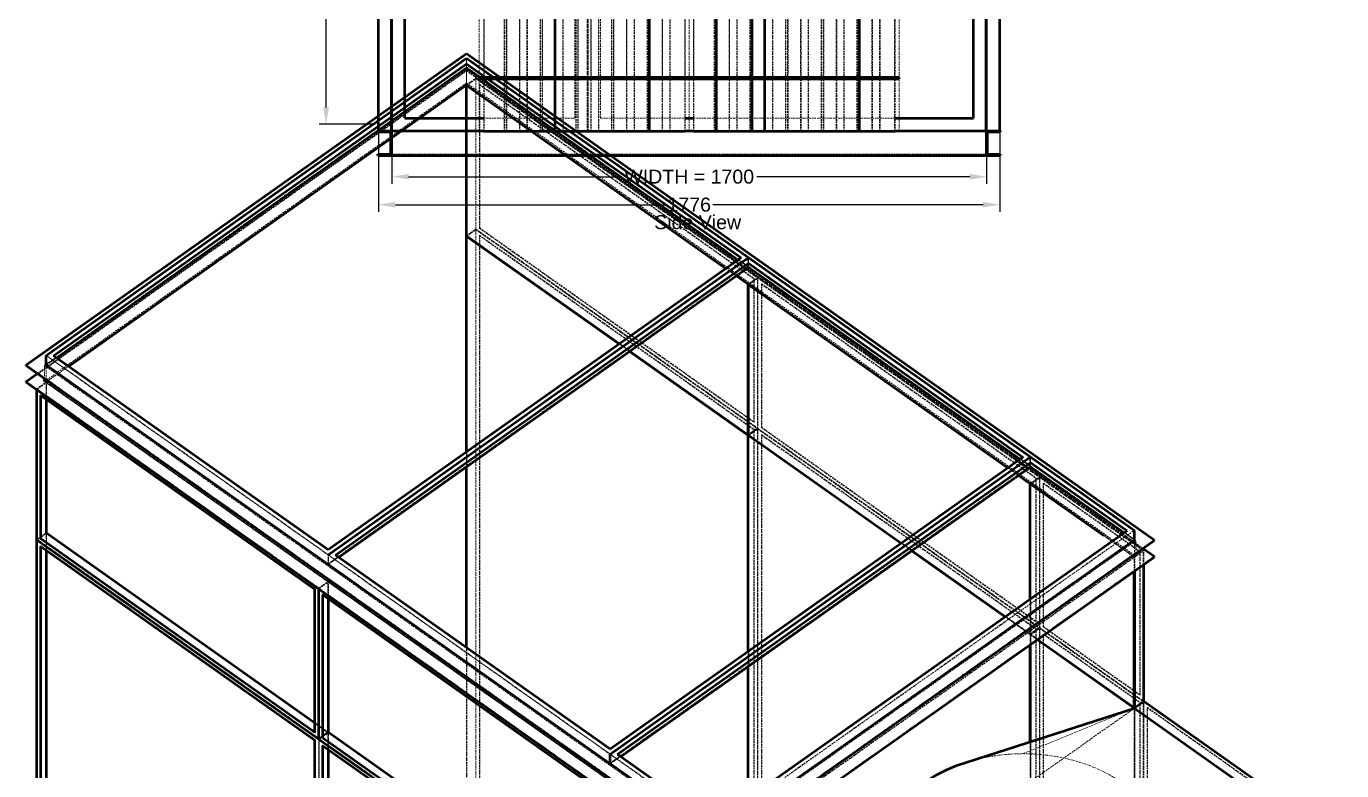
# Model space of a CAD drawing. Header units: millimetres. Extents: x -199 to 10971, y -84 to 7830.
# Drawn here: x -199 to 3561, y 2766 to 4894 of the extents above; entities that cross this region are included whole.
import ezdxf

# ---------------------------------------------------------------- set-up
doc = ezdxf.new("R2010")
doc.units = ezdxf.units.MM
doc.linetypes.add('Hidden', pattern=[15, 5, -3, 5, -2])
for name, color, linetype, lineweight in [('Default', 7, 'Continuous', 50), ('Edges', 7, 'Hidden', 15), ('HiddenEdges', 2, 'Hidden', 15), ('HiddenSilhouettes', 2, 'Hidden', 15), ('HiddenWires', 7, 'Hidden', 15), ('Silhouettes', 7, 'Continuous', 50), ('Wires', 7, 'Hidden', 15)]:
    doc.layers.add(name, color=color, linetype=linetype, lineweight=lineweight)
doc.layers.add('Dimension', color=7, linetype='Continuous', lineweight=50, true_color=0x6495ed)
doc.styles.add('Default', font='arial.ttf')
doc.dimstyles.get("Standard").update_dxf_attribs({"dimtxt": 0.18, "dimasz": 0.18, "dimexe": 0.18, "dimexo": 0.0625, "dimgap": 0.09, "dimtad": 0, "dimtih": 1, "dimtoh": 1, "dimdec": 4, "dimzin": 0, "dimdsep": 46, "dimtxsty": 'Standard', "dimcen": 0.09, "dimadec": 0, "dimazin": 0, "dimtfac": 1, "dimtdec": 4, "dimtofl": 0, "dimtmove": 0, "dimatfit": 3, "dimfxl": 1, "dimtolj": 1, "dimtzin": 0, "dimarcsym": 0})

# ---------------------------------------------------------------- blocks, each defined once
blk = doc.blocks.new('Left')
at = {"layer": 'Edges'}
for points in [[(-587.5, -1365.2, 0), (-587.5, -758.2, 0)], [(-521.5, -1365.2, 0), (-521.5, -758.2, 0)], [(-485.5, -1365.2, 0), (-485.5, -758.2, 0)], [(-419.5, -1365.2, 0), (-419.5, -758.2, 0)], [(-317.5, -1365.2, 0), (-317.5, -758.2, 0)], [(-281.5, -1365.2, 0), (-281.5, -758.2, 0)], [(-215.5, -1365.2, 0), (-215.5, -758.2, 0)], [(-179.5, -1365.2, 0), (-179.5, -758.2, 0)], [(-77.5, -1365.2, 0), (-77.5, -758.2, 0)], [(-11.5, -1365.2, 0), (-11.5, -758.2, 0)], [(12.5, -1365.2, 0), (12.5, -758.2, 0)], [(114.5, -1365.2, 0), (114.5, -758.2, 0)], [(282.5, -1365.2, 0), (282.5, -758.2, 0)], [(318.5, -1365.2, 0), (318.5, -758.2, 0)], [(384.5, -1365.2, 0), (384.5, -758.2, 0)], [(420.5, -1365.2, 0), (420.5, -758.2, 0)], [(522.5, -1365.2, 0), (522.5, -758.2, 0)], [(588.5, -1365.2, 0), (588.5, -758.2, 0)], [(-587.5, -1520.2, 0), (-587.5, -1370.2, 0)], [(-521.5, -1520.2, 0), (-521.5, -1370.2, 0)], [(-485.5, -1520.2, 0), (-485.5, -1370.2, 0)], [(-419.5, -1520.2, 0), (-419.5, -1370.2, 0)], [(-317.5, -1520.2, 0), (-317.5, -1370.2, 0)], [(-281.5, -1520.2, 0), (-281.5, -1370.2, 0)], [(-215.5, -1520.2, 0), (-215.5, -1370.2, 0)], [(-179.5, -1520.2, 0), (-179.5, -1370.2, 0)], [(-77.5, -1520.2, 0), (-77.5, -1370.2, 0)], [(-11.5, -1520.2, 0), (-11.5, -1370.2, 0)], [(12.5, -1520.2, 0), (12.5, -1370.2, 0)], [(114.5, -1520.2, 0), (114.5, -1370.2, 0)], [(282.5, -1520.2, 0), (282.5, -1370.2, 0)], [(318.5, -1520.2, 0), (318.5, -1370.2, 0)], [(384.5, -1520.2, 0), (384.5, -1370.2, 0)], [(420.5, -1520.2, 0), (420.5, -1370.2, 0)], [(522.5, -1520.2, 0), (522.5, -1370.2, 0)], [(588.5, -1520.2, 0), (588.5, -1370.2, 0)]]:
    blk.add_polyline3d(points, dxfattribs=at)
at = {"layer": 'HiddenEdges'}
for points in [[(-886.8, -1517.8, 0), (-886.8, 869.8, 0)], [(-848.8, -1517.8, 0), (-848.8, 869.8, 0)], [(-291.2, -1517.8, 0), (-291.2, 869.8, 0)], [(-288.8, -1517.8, 0), (-288.8, 869.8, 0)], [(886.8, -1517.8, 0), (886.8, 869.8, 0)], [(-586.3, -1520.2, 0), (-586.3, -380.2, 0)], [(-463.7, -1520.2, 0), (-463.7, -380.2, 0)], [(-462.5, -1520.2, 0), (-462.5, -380.2, 0)], [(-426.5, -1520.2, 0), (-426.5, -380.2, 0)], [(-425.3, -1520.2, 0), (-425.3, -380.2, 0)], [(-420.7, -1520.2, 0), (-420.7, -380.2, 0)], [(-361.7, -1520.2, 0), (-361.7, -380.2, 0)], [(-360.5, -1520.2, 0), (-360.5, -380.2, 0)], [(-324.5, -1520.2, 0), (-324.5, -380.2, 0)], [(-323.3, -1520.2, 0), (-323.3, -380.2, 0)], [(-259.7, -1520.2, 0), (-259.7, -380.2, 0)], [(-222.5, -1520.2, 0), (-222.5, -380.2, 0)], [(-157.7, -1520.2, 0), (-157.7, -380.2, 0)], [(-156.5, -1520.2, 0), (-156.5, -380.2, 0)], [(-120.5, -1520.2, 0), (-120.5, -380.2, 0)], [(-119.3, -1520.2, 0), (-119.3, -380.2, 0)], [(-76.3, -1520.2, 0), (-76.3, -380.2, 0)], [(-54.5, -1520.2, 0), (-54.5, -380.2, 0)], [(13.7, -1520.2, 0), (13.7, -380.2, 0)], [(136.3, -1520.2, 0), (136.3, -380.2, 0)], [(137.5, -1520.2, 0), (137.5, -380.2, 0)], [(174.7, -1520.2, 0), (174.7, -380.2, 0)], [(179.3, -1520.2, 0), (179.3, -380.2, 0)], [(239.5, -1520.2, 0), (239.5, -380.2, 0)], [(276.7, -1520.2, 0), (276.7, -380.2, 0)], [(340.3, -1520.2, 0), (340.3, -380.2, 0)], [(377.5, -1520.2, 0), (377.5, -380.2, 0)], [(383.3, -1520.2, 0), (383.3, -380.2, 0)], [(442.3, -1520.2, 0), (442.3, -380.2, 0)], [(443.5, -1520.2, 0), (443.5, -380.2, 0)], [(479.5, -1520.2, 0), (479.5, -380.2, 0)], [(523.7, -1520.2, 0), (523.7, -380.2, 0)], [(-587.5, -1370.2, 0), (-587.5, -1365.2, 0)], [(-521.5, -1370.2, 0), (-521.5, -1365.2, 0)], [(-485.5, -1370.2, 0), (-485.5, -1365.2, 0)], [(-419.5, -1370.2, 0), (-419.5, -1365.2, 0)], [(-317.5, -1370.2, 0), (-317.5, -1365.2, 0)], [(-281.5, -1370.2, 0), (-281.5, -1365.2, 0)], [(-215.5, -1370.2, 0), (-215.5, -1365.2, 0)], [(-179.5, -1370.2, 0), (-179.5, -1365.2, 0)], [(-77.5, -1370.2, 0), (-77.5, -1365.2, 0)], [(-11.5, -1370.2, 0), (-11.5, -1365.2, 0)], [(12.5, -1370.2, 0), (12.5, -1365.2, 0)], [(114.5, -1370.2, 0), (114.5, -1365.2, 0)], [(282.5, -1370.2, 0), (282.5, -1365.2, 0)], [(318.5, -1370.2, 0), (318.5, -1365.2, 0)], [(384.5, -1370.2, 0), (384.5, -1365.2, 0)], [(420.5, -1370.2, 0), (420.5, -1365.2, 0)], [(522.5, -1370.2, 0), (522.5, -1365.2, 0)], [(588.5, -1370.2, 0), (588.5, -1365.2, 0)], [(-886.8, -1504, 0), (-888, -1504, 0)], [(888, -1504, 0), (886.8, -1504, 0)], [(890, -1519, 0), (-890, -1519, 0)], [(890, -1522, 0), (-890, -1522, 0)], [(-850, -1517.8, 0), (-886.8, -1517.8, 0)], [(853, -1522, 0), (-853, -1522, 0)], [(-291.2, -1517.8, 0), (-848.8, -1517.8, 0)], [(848.8, -1517.8, 0), (-288.8, -1517.8, 0)], [(886.8, -1517.8, 0), (850, -1517.8, 0)], [(890, -1586, 0), (-890, -1586, 0)], [(890, -1589, 0), (-890, -1589, 0)], [(853, -1586, 0), (-853, -1586, 0)]]:
    blk.add_polyline3d(points, dxfattribs=at)
at = {"layer": 'HiddenSilhouettes'}
for points in [[(-326.8, -1482.2, 0), (-326.8, 759.8, 0)], [(-290, -1519, 0), (-290, 759.8, 0)], [(-253.2, -1482.2, 0), (-253.2, 759.8, 0)], [(-528.5, -1520.2, 0), (-528.5, -380.2, 0)], [(-527.3, -1520.2, 0), (-527.3, -380.2, 0)], [(-522.7, -1520.2, 0), (-522.7, -380.2, 0)], [(-484.3, -1520.2, 0), (-484.3, -380.2, 0)], [(-382.3, -1520.2, 0), (-382.3, -380.2, 0)], [(-318.7, -1520.2, 0), (-318.7, -380.2, 0)], [(-280.3, -1520.2, 0), (-280.3, -380.2, 0)], [(-258.5, -1520.2, 0), (-258.5, -380.2, 0)], [(-221.3, -1520.2, 0), (-221.3, -380.2, 0)], [(-216.7, -1520.2, 0), (-216.7, -380.2, 0)], [(-178.3, -1520.2, 0), (-178.3, -380.2, 0)], [(-114.7, -1520.2, 0), (-114.7, -380.2, 0)], [(-55.7, -1520.2, 0), (-55.7, -380.2, 0)], [(-12.7, -1520.2, 0), (-12.7, -380.2, 0)], [(71.5, -1520.2, 0), (71.5, -380.2, 0)], [(72.7, -1520.2, 0), (72.7, -380.2, 0)], [(77.3, -1520.2, 0), (77.3, -380.2, 0)], [(115.7, -1520.2, 0), (115.7, -380.2, 0)], [(173.5, -1520.2, 0), (173.5, -380.2, 0)], [(217.7, -1520.2, 0), (217.7, -380.2, 0)], [(238.3, -1520.2, 0), (238.3, -380.2, 0)], [(275.5, -1520.2, 0), (275.5, -380.2, 0)], [(281.3, -1520.2, 0), (281.3, -380.2, 0)], [(319.7, -1520.2, 0), (319.7, -380.2, 0)], [(341.5, -1520.2, 0), (341.5, -380.2, 0)], [(378.7, -1520.2, 0), (378.7, -380.2, 0)], [(421.7, -1520.2, 0), (421.7, -380.2, 0)], [(480.7, -1520.2, 0), (480.7, -380.2, 0)], [(485.3, -1520.2, 0), (485.3, -380.2, 0)], [(544.3, -1520.2, 0), (544.3, -380.2, 0)], [(545.5, -1520.2, 0), (545.5, -380.2, 0)], [(587.3, -1520.2, 0), (587.3, -380.2, 0)], [(-585, -1370.2, 0), (-585, -1365.2, 0)], [(-575, -1370.2, 0), (-575, -1365.2, 0)], [(-383.5, -1370.2, 0), (-383.5, -1365.2, 0)], [(-113.5, -1370.2, 0), (-113.5, -1365.2, 0)], [(-25, -1370.2, 0), (-25, -1365.2, 0)], [(-15, -1370.2, 0), (-15, -1365.2, 0)], [(15, -1370.2, 0), (15, -1365.2, 0)], [(25, -1370.2, 0), (25, -1365.2, 0)], [(78.5, -1370.2, 0), (78.5, -1365.2, 0)], [(180.5, -1370.2, 0), (180.5, -1365.2, 0)], [(216.5, -1370.2, 0), (216.5, -1365.2, 0)], [(486.5, -1370.2, 0), (486.5, -1365.2, 0)], [(575, -1370.2, 0), (575, -1365.2, 0)], [(585, -1370.2, 0), (585, -1365.2, 0)], [(-587.5, -1482.2, 0), (-326.8, -1482.2, 0)], [(-253.2, -1482.2, 0), (-11.5, -1482.2, 0)], [(12.5, -1482.2, 0), (588.5, -1482.2, 0)], [(-587.5, -1519, 0), (-11.5, -1519, 0)], [(-528.5, -1520.2, 0), (-462.5, -1520.2, 0)], [(-527.3, -1520.2, 0), (-521.5, -1520.2, 0)], [(-485.5, -1520.2, 0), (-463.7, -1520.2, 0)], [(-426.5, -1520.2, 0), (-360.5, -1520.2, 0)], [(-425.3, -1520.2, 0), (-419.5, -1520.2, 0)], [(-383.5, -1520.2, 0), (-361.7, -1520.2, 0)], [(-324.5, -1520.2, 0), (-258.5, -1520.2, 0)], [(-323.3, -1520.2, 0), (-317.5, -1520.2, 0)], [(-281.5, -1520.2, 0), (-259.7, -1520.2, 0)], [(-222.5, -1520.2, 0), (-156.5, -1520.2, 0)], [(-221.3, -1520.2, 0), (-215.5, -1520.2, 0)], [(-179.5, -1520.2, 0), (-157.7, -1520.2, 0)], [(-120.5, -1520.2, 0), (-54.5, -1520.2, 0)], [(-119.3, -1520.2, 0), (-113.5, -1520.2, 0)], [(-77.5, -1520.2, 0), (-55.7, -1520.2, 0)], [(12.5, -1519, 0), (588.5, -1519, 0)], [(71.5, -1520.2, 0), (137.5, -1520.2, 0)], [(72.7, -1520.2, 0), (78.5, -1520.2, 0)], [(114.5, -1520.2, 0), (136.3, -1520.2, 0)], [(173.5, -1520.2, 0), (222.5, -1520.2, 0)], [(174.7, -1520.2, 0), (180.5, -1520.2, 0)], [(216.5, -1520.2, 0), (222.5, -1520.2, 0)], [(275.5, -1520.2, 0), (333.7, -1520.2, 0)], [(276.7, -1520.2, 0), (282.5, -1520.2, 0)], [(318.5, -1520.2, 0), (333.7, -1520.2, 0)], [(377.5, -1520.2, 0), (443.5, -1520.2, 0)], [(378.7, -1520.2, 0), (384.5, -1520.2, 0)], [(420.5, -1520.2, 0), (442.3, -1520.2, 0)], [(479.5, -1520.2, 0), (545.5, -1520.2, 0)], [(480.7, -1520.2, 0), (486.5, -1520.2, 0)], [(522.5, -1520.2, 0), (544.3, -1520.2, 0)], [(848.8, -1519, 0), (850, -1519, 0)]]:
    blk.add_polyline3d(points, dxfattribs=at)
at = {"layer": 'HiddenWires'}
for points in [[(-600, -1370.2, 0), (-600, -1365.2, 0)], [(-587.5, -1520.2, 0), (-11.5, -1520.2, 0)], [(12.5, -1520.2, 0), (588.5, -1520.2, 0)]]:
    blk.add_polyline3d(points, dxfattribs=at)
at = {"layer": 'Silhouettes'}
for points in [[(-888, -1519, 0), (-888, 871, 0)], [(-851.2, -1520.2, 0), (-851.2, 869.8, 0)], [(848.8, -1520.2, 0), (848.8, 869.8, 0)], [(888, -1519, 0), (888, 871, 0)], [(-813.2, -1482.2, 0), (-813.2, 834.2, 0)], [(813.2, -1482.2, 0), (813.2, 834.2, 0)], [(-383.5, -1365.2, 0), (-383.5, -758.2, 0)], [(-113.5, -1365.2, 0), (-113.5, -758.2, 0)], [(78.5, -1365.2, 0), (78.5, -758.2, 0)], [(180.5, -1365.2, 0), (180.5, -758.2, 0)], [(216.5, -1365.2, 0), (216.5, -758.2, 0)], [(486.5, -1365.2, 0), (486.5, -758.2, 0)], [(-850, -1520.2, 0), (-850, -1191.8, 0)], [(850, -1520.2, 0), (850, -1191.8, 0)], [(-600, -1365.2, 0), (0, -1365.2, 0)], [(-600, -1370.2, 0), (-600, -1365.2, 0)], [(-600, -1370.2, 0), (0, -1370.2, 0)], [(-383.5, -1520.2, 0), (-383.5, -1370.2, 0)], [(-113.5, -1520.2, 0), (-113.5, -1370.2, 0)], [(0, -1365.2, 0), (600, -1365.2, 0)], [(0, -1370.2, 0), (0, -1365.2, 0)], [(0, -1370.2, 0), (600, -1370.2, 0)], [(78.5, -1520.2, 0), (78.5, -1370.2, 0)], [(180.5, -1520.2, 0), (180.5, -1370.2, 0)], [(216.5, -1520.2, 0), (216.5, -1370.2, 0)], [(486.5, -1520.2, 0), (486.5, -1370.2, 0)], [(600, -1370.2, 0), (600, -1365.2, 0)], [(-813.2, -1482.2, 0), (-587.5, -1482.2, 0)], [(-11.5, -1482.2, 0), (12.5, -1482.2, 0)], [(588.5, -1482.2, 0), (813.2, -1482.2, 0)], [(-890, -1519, 0), (-850, -1519, 0)], [(-890, -1522, 0), (-890, -1519, 0)], [(-890, -1522, 0), (-853, -1522, 0)], [(-853, -1586, 0), (-853, -1522, 0)], [(-851.2, -1520.2, 0), (-850, -1520.2, 0)], [(-850, -1589, 0), (-850, -1519, 0)], [(-850, -1519, 0), (-587.5, -1519, 0)], [(-587.5, -1520.2, 0), (-521.5, -1520.2, 0)], [(-521.5, -1520.2, 0), (-485.5, -1520.2, 0)], [(-485.5, -1520.2, 0), (-419.5, -1520.2, 0)], [(-419.5, -1520.2, 0), (-383.5, -1520.2, 0)], [(-383.5, -1520.2, 0), (-317.5, -1520.2, 0)], [(-317.5, -1520.2, 0), (-281.5, -1520.2, 0)], [(-281.5, -1520.2, 0), (-215.5, -1520.2, 0)], [(-215.5, -1520.2, 0), (-179.5, -1520.2, 0)], [(-179.5, -1520.2, 0), (-113.5, -1520.2, 0)], [(-113.5, -1520.2, 0), (-77.5, -1520.2, 0)], [(-77.5, -1520.2, 0), (-11.5, -1520.2, 0)], [(-11.5, -1519, 0), (12.5, -1519, 0)], [(12.5, -1520.2, 0), (78.5, -1520.2, 0)], [(78.5, -1520.2, 0), (114.5, -1520.2, 0)], [(114.5, -1520.2, 0), (180.5, -1520.2, 0)], [(180.5, -1520.2, 0), (216.5, -1520.2, 0)], [(216.5, -1520.2, 0), (282.5, -1520.2, 0)], [(282.5, -1520.2, 0), (318.5, -1520.2, 0)], [(318.5, -1520.2, 0), (384.5, -1520.2, 0)], [(384.5, -1520.2, 0), (420.5, -1520.2, 0)], [(420.5, -1520.2, 0), (486.5, -1520.2, 0)], [(486.5, -1520.2, 0), (522.5, -1520.2, 0)], [(522.5, -1520.2, 0), (588.5, -1520.2, 0)], [(588.5, -1519, 0), (848.8, -1519, 0)], [(848.8, -1520.2, 0), (850, -1520.2, 0)], [(850, -1519, 0), (890, -1519, 0)], [(850, -1589, 0), (850, -1519, 0)], [(853, -1586, 0), (853, -1522, 0)], [(853, -1522, 0), (890, -1522, 0)], [(890, -1522, 0), (890, -1519, 0)], [(-890, -1586, 0), (-853, -1586, 0)], [(-890, -1589, 0), (-890, -1586, 0)], [(-890, -1589, 0), (-850, -1589, 0)], [(-850, -1589, 0), (850, -1589, 0)], [(850, -1589, 0), (890, -1589, 0)], [(853, -1586, 0), (890, -1586, 0)], [(890, -1589, 0), (890, -1586, 0)]]:
    blk.add_polyline3d(points, dxfattribs=at)
for points in [[(-585, -1365.2, 0)], [(-575, -1365.2, 0)], [(-25, -1365.2, 0)], [(-15, -1365.2, 0)], [(15, -1365.2, 0)], [(25, -1365.2, 0)], [(575, -1365.2, 0)], [(585, -1365.2, 0)]]:
    blk.add_polyline3d(points, close=True, dxfattribs=at)
at = {"layer": 'Wires'}
for points in [[(0, -1520.2, 0), (0, -380.2, 0)], [(600, -1520.2, 0), (600, -380.2, 0)], [(-600, -1365.2, 0), (-600, -758.2, 0)], [(-600, -1520.2, 0), (-600, -1370.2, 0)], [(-600, -1520.2, 0), (-587.5, -1520.2, 0)], [(-11.5, -1520.2, 0), (0, -1520.2, 0)], [(0, -1520.2, 0), (12.5, -1520.2, 0)], [(588.5, -1520.2, 0), (600, -1520.2, 0)]]:
    blk.add_polyline3d(points, dxfattribs=at)
blk = doc.blocks.new('Isometric')
at = {"layer": 'Edges'}
for points in [[(-1817.3, 1587), (-636.4, 2422)], [(-636.4, 2421.2), (-636.4, 2422)], [(-636.4, 2409), (-636.4, 2421.2)], [(-636.4, 2359.8), (-592.2, 2328.6)], [(-1011.2, 1017), (169.7, 1852)], [(169.7, 1852), (954.6, 1297)], [(169.7, 1851.2), (169.7, 1852)], [(169.7, 1839), (169.7, 1851.2)], [(135, 1814.4), (169.7, 1789.8)], [(135.6, 1814.8), (169.7, 1790.7)], [(169.7, 1790.7), (911.2, 1266.3)], [(170.6, 1359.6), (170.6, 1789.2)], [(-1838.5, 1587), (-1032.4, 1017)], [(-1895, 1560.2), (70.7, 170.2)], [(-1895, 1512.8), (70.7, 122.8)], [(169.7, 742), (169.7, 1359.3)], [(170.6, 742.6), (170.6, 1357.9)], [(975.8, 1281.2), (975.8, 1282)], [(975.8, 1282), (1251.6, 1087)], [(975.8, 1269), (975.8, 1281.2)], [(941.7, 1244.8), (975.8, 1220.7)], [(968.4, 1225.1), (975.8, 1219.8)], [(975.8, 892), (975.8, 1220.7)], [(975.8, 1219.8), (1066, 1156.1)], [(976.7, 892.6), (976.7, 1219.2)], [(-1854.7, 1063.4), (-1853.9, 1064)], [(-1854.7, 1063.4), (-1069.9, 508.4)], [(70.7, 170.2), (1329.4, 1060.2)], [(-1854.7, -626.6), (-1854.7, 1042.2)], [(-1032.4, 990.2), (-1032.4, 1017)], [(637.3, 1029.6), (903.8, 841.1)], [(70.7, 159.8), (1277, 1012.8)], [(70.7, 122.8), (1329.4, 1012.8)], [(1272.8, 579.3), (1272.8, 970.7)], [(-1048.6, 493.4), (-1048.6, 903.6)], [(975.8, 892), (975.8, 918.8)], [(976.7, 483.3), (976.7, 761.3)], [(996.7, 775.4), (1271.9, 580.8)], [(169.7, 322), (169.7, 699)], [(170.6, 322.6), (170.6, 699.6)], [(1272.8, 578.5), (1272.8, 612.5)], [(1272.8, 578.5), (1272.8, 579.3)], [(1272.8, 579.3), (1838.5, 179.3)], [(1272.8, 578.5), (1302.8, 557.2)], [(-1059.2, -1199.7), (-1059.2, 490.3)], [(-1048.6, 493.4), (-263.8, -61.6)], [(-1048.6, -1196.6), (-1048.6, 472.2)], [(793.9, 424.6), (824.7, 433.1), (856.4, 439.8), (888.8, 444.6), (921.6, 447.5), (954.6, 448.5)], [(954.6, 448.5), (987.6, 447.5), (1020.4, 444.6), (1052.8, 439.8), (1084.5, 433.1), (1115.3, 424.6), (1145, 414.4), (1173.4, 402.4), (1200.3, 388.8), (1225.5, 373.7), (1248.9, 357.2), (1270.3, 339.3), (1289.5, 320.3), (1306.4, 300.2), (1320.9, 279.2), (1332.9, 257.4), (1342.4, 235), (1349.1, 212.2), (1353.2, 189), (1354.6, 165.6)]]:
    blk.add_lwpolyline(points, dxfattribs=at)
for points in [[(-636.4, 2422, 0), (148.5, 1867, 0)], [(-636.4, 2360.7, 0), (-636.4, 2409, 0)], [(-636.4, 2360.7, 0), (105.1, 1836.3, 0)], [(-635.5, 1929.6, 0), (-635.5, 2359.2, 0)], [(-635.5, 1929.6, 0), (-199.3, 1621.1, 0)], [(-635.5, 1312.6, 0), (-635.5, 1927.9, 0)], [(169.7, 1790.7, 0), (169.7, 1790.7, 0)], [(169.7, 1789.8, 0), (236.9, 1742.3, 0)], [(-168.8, 1599.6, 0), (168.9, 1360.8, 0)], [(-1842.7, 1512.8, 0), (70.7, 159.8, 0)], [(-1854.7, 1063.4, 0), (-1854.7, 1473.6, 0)], [(169.7, 1358.5, 0), (236.9, 1311, 0)], [(170.6, 1359.6, 0), (606.8, 1051.1, 0)], [(-205.1, 447, 0), (975.8, 1282, 0)], [(-635.5, 751.4, 0), (-635.5, 1269.6, 0)], [(975.8, 1220.7, 0), (975.8, 1220.7, 0)], [(975.8, 1220.7, 0), (1208.2, 1056.3, 0)], [(-1853.9, 1068.1, 0), (-1837.6, 1079.6, 0)], [(70.7, 237, 0), (1272.8, 1087, 0)], [(1184.9, 1071.9, 0), (1207.6, 1055.9, 0)], [(-1032.4, 1017, 0), (-226.3, 447, 0)], [(954.6, 448.5, 0), (1272.8, 578.5, 0)], [(-1048.6, 493.4, 0), (-1047.8, 494, 0)], [(-1047.8, 498.1, 0), (-1031.5, 509.6, 0)], [(-226.3, 447, 0), (70.7, 237, 0)]]:
    blk.add_polyline3d(points, dxfattribs=at)
at = {"layer": 'HiddenEdges'}
for points in [[(-1895, 1558), (-636.4, 2448)], [(-636.4, 2448), (-636.4, 2450.2)], [(-636.4, 2448), (1329.4, 1058)], [(-1842.7, 1558), (-636.4, 2411)], [(-1838.5, 1560.2), (-636.4, 2410.2)], [(-636.4, 2410.2), (-636.4, 2437)], [(-636.4, 2421.2), (-636.4, 2435)], [(-636.4, 2409), (-636.4, 2410.2)], [(-636.4, 2410.2), (1272.8, 1060.2)], [(-1895, 1510.7), (-636.4, 2400.7)], [(-636.4, 2400.7), (1329.4, 1010.7)], [(-609.5, 1948), (-609.5, 2377.6)], [(-636.4, 1929.3), (-609.5, 1948.3)], [(-636.4, 1928.5), (-635.5, 1929.1)], [(-635.5, 1929.6), (-609.5, 1948)], [(-609.5, 258.3), (-609.5, 1948.3)], [(-609.5, 1948), (194.9, 1379.2)], [(-599.8, 1950.8), (185.1, 1395.8)], [(-599.8, 260.8), (-599.8, 1929.6)], [(-598.9, 1930.2), (186, 1375.2)], [(-1032.4, 1017.4), (168, 1866.2)], [(169.7, 1840.2), (169.7, 1867)], [(169.7, 1851.2), (169.7, 1865)], [(105.1, 1836.3), (135.6, 1814.8)], [(168.9, 1790.4), (194.9, 1808.8)], [(169.7, 1840.2), (975.8, 1270.2)], [(185.1, 1806), (186, 1806.6)], [(186, 1396.4), (186, 1806.6)], [(196.6, 1378.3), (196.6, 1809.7)], [(196.6, 1378), (196.6, 1807.6)], [(206.3, 1380.8), (206.3, 1791)], [(207.2, 1791.6), (992.1, 1236.6)], [(-199.3, 1621.1), (-168.8, 1599.6)], [(-1836.8, 1586.2), (-1032.4, 1017.4)], [(-1838.5, 1079.3), (-1838.5, 1510.7)], [(-1837.6, 1079.1), (-1837.6, 1510.4)], [(168.9, 1359.1), (194.9, 1377.5)], [(169.7, 1358.5), (170.6, 1359.1)], [(170.6, -330.9), (170.6, 1359.1)], [(170.6, 1359.1), (976.7, 789.1)], [(185.1, 1374.6), (186, 1375.2)], [(186, -293.6), (186, 1375.2)], [(196.6, -311.7), (196.6, 1378.3)], [(196.6, 1378), (1001, 809.2)], [(196.6, -312), (196.6, 1376.3)], [(206.3, 1380.8), (207.2, 1381.4)], [(206.3, -309.2), (206.3, 1359.6)], [(207.2, 1360.2), (992.1, 805.2)], [(-635.5, 1269.6), (-635.5, 1312.6)], [(-226.3, 447.4), (974.1, 1296.2)], [(975.8, 1270.2), (975.8, 1297)], [(975.8, 1281.2), (975.8, 1295)], [(911.2, 1266.3), (941.7, 1244.8)], [(975, 1220.4), (1001, 1238.8)], [(975.8, 1220.7), (1002.7, 1239.7)], [(992.1, 826.4), (992.1, 1236.6)], [(1012.4, 810.8), (1012.4, 1221)], [(1013.3, 1221.6), (1289.1, 1026.6)], [(-1863.7, 1061.2), (-1853.9, 1068.1)], [(-1863.7, 1059.5), (-1059.2, 490.7)], [(-1838.5, -610.7), (-1838.5, 1079.3)], [(-1838.5, 1078.5), (-1837.6, 1079.1)], [(-1838.5, 1078.5), (-1032.4, 508.5)], [(-1837.6, -610.9), (-1837.6, 1079.1)], [(-1837.6, 1077.9), (-1033.2, 509.1)], [(1208.2, 1056.3), (1272.8, 1010.7)], [(-1032.4, 991.4), (-1032.4, 1017.4)], [(-1030.7, 1016.2), (-226.3, 447.4)], [(-1011.2, 1016.2), (-226.3, 461.2)], [(606.8, 1051.1), (637.3, 1029.6)], [(1271.9, 1010.4), (1298, 1028.8)], [(1289.1, 616.4), (1289.1, 1026.6)], [(1272.8, 1009.8), (1273.6, 1010.4)], [(-1059.2, 922), (-1033.2, 940.4)], [(-1033.2, 510.8), (-1033.2, 940.4)], [(-1069.9, 918.6), (-1069, 919.2)], [(-1069, 509), (-1069, 919.2)], [(-1059.2, 492.4), (-1059.2, 922)], [(-1059.2, 921.7), (-253.1, 351.7)], [(-1032.4, 939.8), (-226.3, 369.8)], [(976.7, 789.6), (976.7, 892.6)], [(903.8, 841.1), (975, 790.8)], [(992.1, -863.6), (992.1, 805.2)], [(1002.7, 808.3), (1299.7, 598.3)], [(1002.7, 808), (1298, 599.2)], [(1012.4, 810.8), (1013.3, 811.4)], [(976.7, 789.6), (996.7, 775.4)], [(976.7, -900.9), (976.7, 789.1)], [(1012.4, -879.2), (1012.4, 789.6)], [(169.7, 699), (169.7, 742)], [(-1032.4, 508.5), (-1032.4, 612.5)], [(70.7, -271.5), (1272.8, 578.5)], [(1272.8, 578.5), (1273.6, 579.1)], [(1272.8, 459.4), (1272.8, 578.5)], [(1273.6, -1110.9), (1273.6, 579.1)], [(1273.6, -257.7), (1273.6, 577.9)], [(1289.1, -1073.6), (1289.1, 595.2)], [(1299.7, -1092), (1299.7, 596.3)], [(1309.4, -1089.2), (1309.4, 579.6)], [(-1059.2, 490.7), (-1033.2, 509.1)], [(-1059.2, -1197.6), (-1059.2, 490.7)], [(-1033.2, -1179.2), (-1033.2, 509.1)], [(-1032.4, 509.3), (-226.3, -60.7)], [(-1031.5, 507.9), (-227.1, -60.9)], [(-1069.9, 487.2), (-1069, 487.8)], [(-1069, -1181), (-1069, 487.8)], [(-226.3, 461.2), (-226.3, 462)], [(976.7, -900.4), (976.7, 483.3)], [(-226.3, 421.4), (-226.3, 447.4)], [(-224.6, 446.2), (70.7, 237.4)], [(-224.6, 420.2), (70.7, 211.4)]]:
    blk.add_lwpolyline(points, dxfattribs=at)
for points in [[(-636.4, 2365.8, 0), (-636.4, 2411, 0)], [(-636.4, 2411, 0), (1277, 1058, 0)], [(-609.5, 1948.3, 0), (-609.5, 2379.7, 0)], [(-635.5, 1929.1, 0), (-635.5, 2360.4, 0)], [(-599.8, 1950.8, 0), (-599.8, 2361, 0)], [(-598.9, 2361.6, 0), (186, 1806.6, 0)], [(-635.5, 239.1, 0), (-635.5, 1929.1, 0)], [(-609.5, 1948.3, 0), (196.6, 1378.3, 0)], [(-609.5, 258, 0), (-609.5, 1946.3, 0)], [(-599.8, 1950.8, 0), (-598.9, 1951.4, 0)], [(-1032.4, 1031.2, 0), (148.5, 1866.2, 0)], [(-1032.4, 991.4, 0), (168, 1840.2, 0)], [(-1032.4, 990.2, 0), (169.7, 1840.2, 0)], [(118.4, 1826.1, 0), (135, 1814.4, 0)], [(169.7, 1790.7, 0), (196.6, 1809.7, 0)], [(170.6, 1359.1, 0), (170.6, 1790.4, 0)], [(-1817.3, 1586.2, 0), (-1032.4, 1031.2, 0)], [(-1836.8, 1560.2, 0), (-1032.4, 991.4, 0)], [(-1838.5, 1510.7, 0), (70.7, 160.7, 0)], [(-1838.5, 1509.8, 0), (-1032.4, 939.8, 0)], [(-1837.6, 1509.2, 0), (-1033.2, 940.4, 0)], [(-1865.3, 1491.7, 0), (-1059.2, 921.7, 0)], [(-1863.7, 1490.8, 0), (-1059.2, 922, 0)], [(-1853.9, 1474.2, 0), (-1069, 919.2, 0)], [(170.6, 1359.6, 0), (196.6, 1378, 0)], [(196.6, 1378.3, 0), (1002.7, 808.3, 0)], [(206.3, 1380.8, 0), (991.2, 825.8, 0)], [(-226.3, 461.2, 0), (954.6, 1296.2, 0)], [(-226.3, 421.4, 0), (974.1, 1270.2, 0)], [(975.8, 1270.2, 0), (1272.8, 1060.2, 0)], [(976.7, 789.1, 0), (976.7, 1220.4, 0)], [(991.2, 1236, 0), (992.1, 1236.6, 0)], [(1002.7, 808, 0), (1002.7, 1237.6, 0)], [(-1865.3, 1060.3, 0), (-1838.5, 1079.3, 0)], [(-1838.5, 1079.3, 0), (-1032.4, 509.3, 0)], [(-1837.6, 1079.1, 0), (-1031.5, 509.1, 0)], [(70.7, 251.2, 0), (1251.6, 1086.2, 0)], [(70.7, 237.4, 0), (1271.1, 1086.2, 0)], [(70.7, 211.4, 0), (1271.1, 1060.2, 0)], [(1207.6, 1055.9, 0), (1272.8, 1009.8, 0)], [(-1853.9, 1042.8, 0), (-1069, 487.8, 0)], [(-1032.4, 1031.2, 0), (-1032.4, 1032, 0)], [(1272.8, 1010.7, 0), (1299.7, 1029.7, 0)], [(1288.2, 1026, 0), (1289.1, 1026.6, 0)], [(-1030.7, 990.2, 0), (-226.3, 421.4, 0)], [(70.7, 160.7, 0), (1272.8, 1010.7, 0)], [(1272.8, 970.7, 0), (1272.8, 1010.7, 0)], [(-1059.2, 921.7, 0), (-1032.4, 940.7, 0)], [(-1031.5, 509.1, 0), (-1031.5, 940.4, 0)], [(-1057.5, 920.8, 0), (-253.1, 352, 0)], [(-1047.8, 904.2, 0), (-262.9, 349.2, 0)], [(-1031.5, 939.2, 0), (-227.1, 370.4, 0)], [(975.8, 788.5, 0), (975.8, 892, 0)], [(975.8, 789.3, 0), (975.8, 892, 0)], [(947.5, 808.5, 0), (975.8, 788.5, 0)], [(975, 789.1, 0), (1001, 807.5, 0)], [(975.8, 789.3, 0), (1002.7, 808.3, 0)], [(976.7, 789.6, 0), (1002.7, 808, 0)], [(991.2, 804.6, 0), (992.1, 805.2, 0)], [(1002.7, -882, 0), (1002.7, 806.3, 0)], [(1012.4, 810.8, 0), (1288.2, 615.8, 0)], [(1013.3, 790.2, 0), (1289.1, 595.2, 0)], [(976.7, 789.1, 0), (1273.6, 579.1, 0)], [(976.7, 761.3, 0), (976.7, 787.9, 0)], [(-635.5, 239.6, 0), (-635.5, 751.4, 0)], [(170.6, 699.6, 0), (170.6, 742.6, 0)], [(1271.9, 579.1, 0), (1298, 597.5, 0)], [(1288.2, 594.6, 0), (1289.1, 595.2, 0)], [(1310.3, 580.2, 0), (1854.7, 195.2, 0)], [(-1057.5, 491.2, 0), (-1047.8, 498.1, 0)], [(-1057.5, 489.5, 0), (-253.1, -79.3, 0)], [(-1032.4, 508.5, 0), (-1031.5, 509.1, 0)], [(-1047.8, 472.8, 0), (-262.9, -82.2, 0)], [(-205.1, 446.2, 0), (70.7, 251.2, 0)]]:
    blk.add_polyline3d(points, dxfattribs=at)
at = {"layer": 'HiddenSilhouettes'}
for points in [[(-636.4, 2435), (168, 1866.2)], [(-1863, 1535.4), (-636.4, 2402.8)], [(-609.5, 2379.7), (196.6, 1809.7)], [(-1842.7, 1512.8), (-636.4, 2365.8)], [(-636.4, 2365.8), (1277, 1012.8)], [(-599.8, 2361), (-598.9, 2361.6)], [(-598.9, 1951.4), (-598.9, 2361.6)], [(-635.5, 1929.1), (170.6, 1359.1)], [(-599.8, 1929.6), (-598.9, 1930.2)], [(-599.8, 1929.6), (185.1, 1374.6)], [(-598.9, 261.4), (-598.9, 1930.2)], [(139.3, 1860.5), (168, 1840.2)], [(147.9, 1866.6), (148.5, 1866.2)], [(148.5, 1866.2), (148.5, 1867)], [(168, 1840.2), (168, 1866.2)], [(169.7, 1865), (974.1, 1296.2)], [(171.2, 1789.6), (196.6, 1807.6)], [(185.1, 1395.8), (185.1, 1806)], [(194.9, 1379.2), (194.9, 1808.8)], [(196.6, 1807.6), (1001, 1238.8)], [(169.7, 1789.8), (170.6, 1790.4)], [(170.6, 1790.4), (976.7, 1220.4)], [(206.3, 1791), (207.2, 1791.6)], [(-200.5, 1620.3), (-170, 1598.7)], [(-199.9, 1620.7), (-169.4, 1599.1)], [(-1836.8, 1560.2), (-1836.8, 1586.2)], [(-1836.8, 1560.2), (-1808, 1580.5)], [(-1817.3, 1586.2), (-1816.7, 1586.6)], [(-1842.7, 1521), (-1842.7, 1558)], [(-1842.7, 1558), (70.7, 205)], [(-1838.5, 1510.7), (-1773.9, 1556.3)], [(-1863.7, 1490.8), (-1837.6, 1509.2)], [(-1838.5, 1510.7), (-1032.4, 940.7)], [(-1838.5, 1078.5), (-1838.5, 1509.8)], [(-1837.6, 1461.5), (-1837.6, 1509.2)], [(-1863.7, 1061.2), (-1863.7, 1490.8)], [(-1853.9, 1473), (-1853.9, 1474.2)], [(185.1, 1395.8), (186, 1396.4)], [(185.1, -294.2), (185.1, 1374.6)], [(196.6, 1376.3), (1001, 807.5)], [(206.3, 1359.6), (207.2, 1360.2)], [(207.2, -308.6), (207.2, 1360.2)], [(-636.4, 1269), (-636.4, 1312)], [(945.4, 1290.5), (974.1, 1270.2)], [(954, 1296.6), (954.6, 1296.2)], [(954.6, 1296.2), (954.6, 1297)], [(974.1, 1270.2), (974.1, 1296.2)], [(975.8, 1295), (1271.1, 1086.2)], [(910.6, 1265.9), (941.1, 1244.4)], [(975.8, 1219.8), (976.7, 1220.4)], [(976.7, 1220.4), (1273.6, 1010.4)], [(991.2, 825.8), (991.2, 1236)], [(1001, 809.2), (1001, 1238.8)], [(1002.7, 1237.6), (1298, 1028.8)], [(1012.4, 1221), (1013.3, 1221.6)], [(1012.4, 1221), (1288.2, 1026)], [(1013.3, 811.4), (1013.3, 1221.6)], [(-1863.7, 1059.5), (-1837.6, 1077.9)], [(-1863.7, 1061.2), (-1059.2, 492.4)], [(-1863.7, -628.8), (-1863.7, 1059.5)], [(-1838.5, -611.5), (-1838.5, 1078.5)], [(-1837.6, 1030.1), (-1837.6, 1077.9)], [(70.7, 205), (1277, 1058)], [(1242.3, 1080.5), (1271.1, 1060.2)], [(1251, 1086.6), (1251.6, 1086.2)], [(1251.6, 1086.2), (1251.6, 1087)], [(1271.1, 1060.2), (1271.1, 1086.2)], [(1272.8, 1010.7), (1272.8, 1060.2)], [(1277, 1021), (1277, 1058)], [(-1854.7, 1042.2), (-1853.9, 1042.8)], [(-1853.9, 1041.6), (-1853.9, 1042.8)], [(-1030.7, 990.2), (-1030.7, 1016.2)], [(-1011.2, 1016.2), (-1011.2, 1017)], [(605.6, 1050.3), (636.1, 1028.7)], [(606.2, 1050.7), (636.7, 1029.1)], [(1299.7, 989.7), (1299.7, 1029.7)], [(1271.9, 970.1), (1271.9, 1010.4)], [(1273.6, 971.3), (1273.6, 1010.4)], [(-1032.4, 509.3), (-1032.4, 940.7)], [(-1032.4, 940.7), (-226.3, 370.7)], [(-1032.4, 939.8), (-1031.5, 940.4)], [(-1031.5, 940.4), (-225.4, 370.4)], [(-1057.5, 920.8), (-1031.5, 939.2)], [(-1057.5, 491.2), (-1057.5, 920.8)], [(-1047.8, 903), (-1047.8, 904.2)], [(-1031.5, 891.5), (-1031.5, 939.2)], [(902.6, 840.3), (947.5, 808.5)], [(903.2, 840.7), (975.8, 789.3)], [(975, 790.8), (1001, 809.2)], [(976.7, 787.9), (1002.7, 806.3)], [(991.2, 825.8), (992.1, 826.4)], [(991.2, -864.2), (991.2, 804.6)], [(1001, -880.8), (1001, 807.5)], [(1002.7, 765.7), (1002.7, 808.3)], [(1013.3, 811.4), (1289.1, 616.4)], [(1013.3, -878.6), (1013.3, 790.2)], [(975.8, 789.3), (996.1, 775)], [(975.8, 788.5), (995.5, 774.6)], [(1012.4, 789.6), (1288.2, 594.6)], [(1271.9, -258.9), (1271.9, 578.2)], [(1273.6, 579.1), (1273.6, 579.9)], [(1273.6, 579.1), (1839.3, 179.1)], [(1288.2, -1074.2), (1288.2, 594.6)], [(1298, -1090.8), (1298, 597.5)], [(1299.7, 459.4), (1299.7, 598.3)], [(1310.3, -1088.6), (1310.3, 580.2)], [(-1069.9, 536.7), (-1033.2, 510.8)], [(-1059.2, 492.4), (-1033.2, 510.8)], [(-1057.5, 489.5), (-1031.5, 507.9)], [(-1057.5, 491.2), (-253.1, -77.6)], [(-1057.5, -1198.8), (-1057.5, 489.5)], [(-1032.4, 508.5), (-226.3, -61.5)], [(-1031.5, 459.4), (-1031.5, 509.1)], [(-1031.5, 509.1), (-225.4, -60.9)], [(-1031.5, 460.1), (-1031.5, 507.9)], [(-1047.8, 471.6), (-1047.8, 472.8)], [(-1032.4, -1181.5), (-1032.4, 459.4)], [(975, -899.2), (975, 482.8)], [(975.8, -459.4), (975.8, 483.1)], [(-224.6, 420.2), (-224.6, 446.2)], [(-224.6, 420.2), (-195.8, 440.5)], [(-205.1, 446.2), (-205.1, 447)], [(-205.1, 446.2), (-204.5, 446.6)]]:
    blk.add_lwpolyline(points, dxfattribs=at)
for points in [[(-1836.8, 1586.2, 0), (-636.4, 2435, 0)], [(-636.4, 2402.8, 0), (1297.4, 1035.4, 0)], [(-636.4, 2360.7, 0), (-609.5, 2379.7, 0)], [(-634.9, 2359.6, 0), (-609.5, 2377.6, 0)], [(-609.5, 2377.6, 0), (194.9, 1808.8, 0)], [(-636.4, 2359.8, 0), (-635.5, 2360.4, 0)], [(-635.5, 2360.4, 0), (170.6, 1790.4, 0)], [(-599.8, 2361, 0), (185.1, 1806, 0)], [(-635.5, 1927.9, 0), (-609.5, 1946.3, 0)], [(-609.5, 1946.3, 0), (194.9, 1377.5, 0)], [(-598.9, 1951.4, 0), (186, 1396.4, 0)], [(-1030.7, 1016.2, 0), (169.7, 1865, 0)], [(104.5, 1835.9, 0), (118.4, 1826.1, 0)], [(118.4, 1826.9, 0), (135.6, 1814.8, 0)], [(196.6, 1809.7, 0), (1002.7, 1239.7, 0)], [(206.3, 1791, 0), (991.2, 1236, 0)], [(207.2, 1381.4, 0), (207.2, 1791.6, 0)], [(-1817.3, 1586.2, 0), (-1817.3, 1587, 0)], [(-1838.5, 1510.7, 0), (-1838.5, 1560.2, 0)], [(-1865.3, 1491.7, 0), (-1838.5, 1510.7, 0)], [(-1838.5, 1509.8, 0), (-1837.6, 1510.4, 0)], [(-1837.6, 1510.4, 0), (-1031.5, 940.4, 0)], [(-1865.3, 1489.7, 0), (-1865.3, 1491.7, 0)], [(-1854.7, 1473.6, 0), (-1853.9, 1474.2, 0)], [(168.9, 1360.8, 0), (194.9, 1379.2, 0)], [(169.7, 1359.3, 0), (196.6, 1378.3, 0)], [(170.6, 1357.9, 0), (196.6, 1376.3, 0)], [(194.9, -310.8, 0), (194.9, 1377.5, 0)], [(206.3, 1359.6, 0), (991.2, 804.6, 0)], [(207.2, 1381.4, 0), (992.1, 826.4, 0)], [(-224.6, 446.2, 0), (975.8, 1295, 0)], [(-226.3, 420.2, 0), (975.8, 1270.2, 0)], [(976.7, 1219.2, 0), (1002.7, 1237.6, 0)], [(1002.7, 1225.1, 0), (1002.7, 1239.7, 0)], [(1002.7, 1239.7, 0), (1299.7, 1029.7, 0)], [(-1011.2, 1016.2, 0), (-1010.6, 1016.6, 0)], [(1288.2, 615.8, 0), (1288.2, 1026, 0)], [(1298, 599.2, 0), (1298, 1028.8, 0)], [(-1030.7, 990.2, 0), (-1001.9, 1010.5, 0)], [(-1059.2, 919.7, 0), (-1059.2, 921.7, 0)], [(-1048.6, 903.6, 0), (-1047.8, 904.2, 0)], [(975, 790.8, 0), (975, 891.4, 0)], [(1002.7, 806.3, 0), (1298, 597.5, 0)], [(1012.4, 789.6, 0), (1013.3, 790.2, 0)], [(975, 760.1, 0), (975, 789.1, 0)], [(975.8, 760.7, 0), (975.8, 789.3, 0)], [(975.8, 788.5, 0), (976.7, 789.1, 0)], [(976.7, 787.9, 0), (995.5, 774.6, 0)], [(-636.4, 239.3, 0), (-636.4, 752, 0)], [(168.9, 698.4, 0), (168.9, 741.4, 0)], [(1288.2, 615.8, 0), (1289.1, 616.4, 0)], [(1271.9, 580.8, 0), (1298, 599.2, 0)], [(1274.2, 578.3, 0), (1299.7, 596.3, 0)], [(1299.7, 596.3, 0), (1863.7, 197.5, 0)], [(1309.4, 579.6, 0), (1310.3, 580.2, 0)], [(1309.4, 579.6, 0), (1853.9, 194.6, 0)], [(-1069.9, 509.6, 0), (-1069, 509, 0)], [(-1069.9, 508.4, 0), (-1069, 509, 0)], [(-1059.2, 490.3, 0), (-1032.4, 509.3, 0)], [(-1032.4, 459.4, 0), (-1032.4, 509.3, 0)], [(-1048.6, 472.2, 0), (-1047.8, 472.8, 0)], [(1272.8, -258.3, 0), (1272.8, 459.4, 0)]]:
    blk.add_polyline3d(points, dxfattribs=at)
at = {"layer": 'Silhouettes'}
for points in [[(-1895, 1560.2), (-636.4, 2450.2)], [(-636.4, 2450.2), (1329.4, 1060.2)], [(-1838.5, 1587), (-636.4, 2437)], [(-1816.7, 1586.6), (-636.4, 2421.2)], [(-636.4, 2437), (169.7, 1867)], [(-635.5, 2359.2), (104.5, 1835.9)], [(-636.4, 1312), (-636.4, 1929.3)], [(-1032.4, 1032), (148.5, 1867)], [(-1010.6, 1016.6), (169.7, 1851.2)], [(169.7, 1867), (975.8, 1297)], [(169.7, 1851.2), (954, 1296.6)], [(135.6, 1814.8), (236.9, 1743.2)], [(168.9, 1360.8), (168.9, 1790.4)], [(169.7, 1359.3), (169.7, 1790.7)], [(170.6, 1789.2), (171.2, 1789.6)], [(-1838.5, 1560.2), (-1838.5, 1587)], [(-170, 1598.7), (169.7, 1358.5)], [(-169.4, 1599.1), (169.7, 1359.3)], [(-1895, 1558), (-1895, 1560.2)], [(-1895, 1558), (70.7, 168)], [(-1895, 1512.8), (-1863, 1535.4)], [(-1895, 1510.7), (-1895, 1512.8)], [(-1895, 1510.7), (70.7, 120.7)], [(-1865.3, 1060.3), (-1865.3, 1489.7)], [(-1854.7, 1473.6), (-1069.9, 918.6)], [(168.9, 741.4), (168.9, 1359.1)], [(169.7, 1358.5), (169.7, 1378.2)], [(169.7, 1359.3), (606.2, 1050.7)], [(170.6, 1357.9), (605.6, 1050.3)], [(-226.3, 462), (954.6, 1297)], [(975.8, 1297), (1272.8, 1087)], [(975.8, 1281.2), (1251, 1086.6)], [(-636.4, 752), (-636.4, 1269)], [(941.1, 1244.4), (968.4, 1225.1)], [(975.8, 1269), (1242.3, 1080.5)], [(969.6, 1225.1), (1066, 1156.9)], [(975, 891.4), (975, 1220.4)], [(976.7, 1219.2), (1184.9, 1071.9)], [(70.7, 252), (1251.6, 1087)], [(70.7, 210.2), (1272.8, 1060.2)], [(70.7, 168), (1329.4, 1058)], [(1329.4, 1058), (1329.4, 1060.2)], [(-1854.7, 1042.2), (-1069.9, 487.2)], [(-1837.6, -610.4), (-1837.6, 1030.1)], [(-1011.2, 1017), (-226.3, 462)], [(636.1, 1028.7), (902.6, 840.3)], [(636.7, 1029.1), (903.2, 840.7)], [(1277, 1012.8), (1277, 1021)], [(1297.4, 1035.4), (1329.4, 1012.8)], [(-1032.4, 990.2), (-947.5, 930.2)], [(70.7, 120.7), (1329.4, 1010.7)], [(1299.7, 598.3), (1299.7, 989.7)], [(1329.4, 1010.7), (1329.4, 1012.8)], [(-1059.2, 490.3), (-1059.2, 919.7)], [(-1047.8, 494), (-1047.8, 903)], [(975, 482.8), (975, 760.1)], [(995.5, 774.6), (1008.1, 765.7)], [(996.1, 775), (1272.8, 579.3)], [(793.9, 424.6), (1272.8, 578.5)], [(1271.9, 578.2), (1271.9, 579.1)], [(1299.7, 598.3), (1865.3, 198.3)], [(-1059.2, 490.3), (-253.1, -79.7)], [(-1047.8, 494), (-263.8, -60.4)], [(-1031.5, 509.6), (-263.8, -33.3)], [(-1069.9, -1181.6), (-1069.9, 487.2)], [(-1047.8, -1196), (-1047.8, 471.6)], [(-226.3, 420.2), (-118.4, 343.9)], [(619.7, 320.3), (638.9, 339.3), (660.3, 357.2), (683.7, 373.7), (708.9, 388.8), (735.8, 402.4), (764.2, 414.4), (793.9, 424.6)]]:
    blk.add_lwpolyline(points, dxfattribs=at)
for points in [[(-1808, 1580.5, 0), (-636.4, 2409, 0)], [(-636.4, 2421.2, 0), (147.9, 1866.6, 0)], [(-636.4, 2409, 0), (139.3, 1860.5, 0)], [(-1773.9, 1556.3, 0), (-636.4, 2360.7, 0)], [(-636.4, 1929.3, 0), (-636.4, 2360.7, 0)], [(-635.5, 2359.2, 0), (-634.9, 2359.6, 0)], [(-636.4, 1928.5, 0), (-636.4, 1990.8, 0)], [(-636.4, 1929.3, 0), (-199.9, 1620.7, 0)], [(-636.4, 1928.5, 0), (-200.5, 1620.3, 0)], [(-635.5, 1927.9, 0), (-592.2, 1897.2, 0)], [(-1032.4, 1017, 0), (169.7, 1867, 0)], [(-1001.9, 1010.5, 0), (169.7, 1839, 0)], [(169.7, 1839, 0), (945.4, 1290.5, 0)], [(170.6, 1789.2, 0), (910.6, 1265.9, 0)], [(-1817.3, 1587, 0), (-1032.4, 1032, 0)], [(-1838.5, 1560.2, 0), (-65.2, 306.3, 0)], [(-1842.7, 1512.8, 0), (-1842.7, 1521, 0)], [(-1853.9, 1064, 0), (-1853.9, 1473, 0)], [(-1837.6, 1079.6, 0), (-1837.6, 1461.5, 0)], [(-226.3, 447, 0), (975.8, 1297, 0)], [(-204.5, 446.6, 0), (975.8, 1281.2, 0)], [(-195.8, 440.5, 0), (975.8, 1269, 0)], [(-1865.3, -629.7, 0), (-1865.3, 1060.3, 0)], [(-1865.3, 1060.3, 0), (-1059.2, 490.3, 0)], [(-1853.9, 1064, 0), (-1069.9, 509.6, 0)], [(-1837.6, 1079.6, 0), (-1069.9, 536.7, 0)], [(1272.8, 1060.2, 0), (1272.8, 1087, 0)], [(-1853.9, -626, 0), (-1853.9, 1041.6, 0)], [(1271.9, 580.8, 0), (1271.9, 970.1, 0)], [(1273.6, 579.9, 0), (1273.6, 971.3, 0)], [(-1069.9, 508.4, 0), (-1069.9, 918.6, 0)], [(-1048.6, 903.6, 0), (-263.8, 348.6, 0)], [(-1031.5, 509.6, 0), (-1031.5, 891.5, 0)], [(975.8, 483.1, 0), (975.8, 760.7, 0)], [(995.5, 774.6, 0), (1272.8, 578.5, 0)], [(168.9, 321.4, 0), (168.9, 698.4, 0)], [(1272.8, 579.3, 0), (1299.7, 598.3, 0)], [(1273.6, 577.9, 0), (1274.2, 578.3, 0)], [(1273.6, 577.9, 0), (1776.6, 222.2, 0)], [(-1048.6, 472.2, 0), (-263.8, -82.8, 0)], [(-1031.5, -1180.4, 0), (-1031.5, 460.1, 0)], [(-226.3, 420.2, 0), (-226.3, 447, 0)], [(-205.1, 447, 0), (70.7, 252, 0)]]:
    blk.add_polyline3d(points, dxfattribs=at)
blk = doc.blocks.new('*D13')
at = {"layer": 'Defpoints', "color": 0}
for p in [(845.7, 4614), (2545.7, 4614), (2545.7, 4464)]:
    blk.add_point(p, dxfattribs=at)
at = {"layer": 'Dimension', "color": 0, "lineweight": -2}
for p, q in [((845.7, 4604), (845.7, 4444)), ((2545.7, 4604), (2545.7, 4444)), ((893.7, 4464), (1501.8, 4464)), ((2497.7, 4464), (1889.5, 4464))]:
    blk.add_line(p, q, dxfattribs=at)
at = {"layer": 'Dimension', "color": 0}
for points in [[(893.7, 4472), (893.7, 4456), (845.7, 4464)], [(2497.7, 4456), (2497.7, 4472), (2545.7, 4464)]]:
    blk.add_solid(points, dxfattribs=at)
at = {"layer": 'Dimension', "color": 0, "insert": (1695.7, 4464), "char_height": 40, "attachment_point": 5, "style": 'Default'}
blk.add_mtext('\\A1;WIDTH = 1700', dxfattribs=at)
blk = doc.blocks.new('*D14')
at = {"layer": 'Defpoints', "color": 0}
for p in [(807.7, 4614), (2583.7, 4614), (2583.7, 4384)]:
    blk.add_point(p, dxfattribs=at)
at = {"layer": 'Dimension', "color": 0, "lineweight": -2}
for p, q in [((807.7, 4604), (807.7, 4364)), ((2583.7, 4604), (2583.7, 4364)), ((855.7, 4384), (1627.8, 4384)), ((2535.7, 4384), (1763.5, 4384))]:
    blk.add_line(p, q, dxfattribs=at)
at = {"layer": 'Dimension', "color": 0}
for points in [[(855.7, 4392), (855.7, 4376), (807.7, 4384)], [(2535.7, 4376), (2535.7, 4392), (2583.7, 4384)]]:
    blk.add_solid(points, dxfattribs=at)
at = {"layer": 'Dimension', "color": 0, "insert": (1695.7, 4384), "char_height": 40, "attachment_point": 5, "style": 'Default'}
blk.add_mtext('\\A1;1776', dxfattribs=at)
blk = doc.blocks.new('*D15')
at = {"layer": 'Defpoints', "color": 0}
for p in [(657.7, 7614), (807.7, 7614), (807.7, 4614)]:
    blk.add_point(p, dxfattribs=at)
at = {"layer": 'Dimension', "color": 0, "lineweight": -2}
for p, q in [((797.7, 7614), (637.7, 7614)), ((657.7, 7566), (657.7, 6320)), ((657.7, 4662), (657.7, 5908)), ((797.7, 4614), (637.7, 4614))]:
    blk.add_line(p, q, dxfattribs=at)
at = {"layer": 'Dimension', "color": 0}
for points in [[(665.7, 7566), (649.7, 7566), (657.7, 7614)], [(649.7, 4662), (665.7, 4662), (657.7, 4614)]]:
    blk.add_solid(points, dxfattribs=at)
at = {"layer": 'Dimension', "color": 0, "insert": (657.7, 6114), "char_height": 40, "attachment_point": 5, "rotation": 90, "style": 'Default'}
blk.add_mtext('\\A1;HEIGHT = 3000', dxfattribs=at)

msp = doc.modelspace()

# ---------------------------------------------------------------- block references
at = {"layer": 'Default'}
for name, p in [('Left', (1695.6667, 6114)), ('Isometric', (1695.6667, 2366))]:
    msp.add_blockref(name, p, dxfattribs=at)

# ---------------------------------------------------------------- texts
at = {"layer": 'Dimension', "style": 'Default'}
msp.add_text('Side View', height=40, dxfattribs=at).set_placement((1595.6667, 4314))

# ---------------------------------------------------------------- dimensions: what is measured, and where the dimension line sits
at = {"layer": 'Dimension'}
dim = msp.add_linear_dim(base=(657.6667, 7614), p1=(807.6667, 4614), p2=(807.6667, 7614), angle=90, text='HEIGHT = <>', dimstyle='Standard', override={"dimscale": 1, "dimtxt": 40, "dimasz": 48, "dimexe": 20, "dimexo": 10, "dimgap": 10, "dimtad": 0, "dimjust": 0, "dimtih": 0, "dimtoh": 0, "dimdec": 3, "dimlfac": 1, "dimzin": 8, "dimlunit": 2, "dimpost": '', "dimtxsty": 'Default', "dimsah": 0, "dimse1": 0, "dimse2": 0, "dimclrt": 0, "dimtol": 0, "dimlim": 0, "dimtp": 0, "dimtm": 0, "dimtfac": 1, "dimtdec": 3, "dimtix": 0, "dimtzin": 8}, dxfattribs=at)
dim.commit()
dim.dimension.update_dxf_attribs({"geometry": '*D15', "text_midpoint": (657.6667, 6114), "dimtype": 160})
dim = msp.add_linear_dim(base=(2583.6667, 4384), p1=(807.6667, 4614), p2=(2583.6667, 4614), dimstyle='Standard', override={"dimscale": 1, "dimtxt": 40, "dimasz": 48, "dimexe": 20, "dimexo": 10, "dimgap": 10, "dimtad": 0, "dimjust": 0, "dimtih": 0, "dimtoh": 0, "dimdec": 3, "dimlfac": 1, "dimzin": 8, "dimlunit": 2, "dimpost": '', "dimtxsty": 'Default', "dimsah": 0, "dimse1": 0, "dimse2": 0, "dimclrt": 0, "dimtol": 0, "dimlim": 0, "dimtp": 0, "dimtm": 0, "dimtfac": 1, "dimtdec": 3, "dimtix": 0, "dimtzin": 8}, dxfattribs=at)
dim.commit()
dim.dimension.update_dxf_attribs({"geometry": '*D14', "text_midpoint": (1695.6667, 4384), "dimtype": 160})
dim = msp.add_linear_dim(base=(2545.6667, 4464), p1=(845.6667, 4614), p2=(2545.6667, 4614), text='WIDTH = <>', dimstyle='Standard', override={"dimscale": 1, "dimtxt": 40, "dimasz": 48, "dimexe": 20, "dimexo": 10, "dimgap": 10, "dimtad": 0, "dimjust": 0, "dimtih": 0, "dimtoh": 0, "dimdec": 3, "dimlfac": 1, "dimzin": 8, "dimlunit": 2, "dimpost": '', "dimtxsty": 'Default', "dimsah": 0, "dimse1": 0, "dimse2": 0, "dimclrt": 0, "dimtol": 0, "dimlim": 0, "dimtp": 0, "dimtm": 0, "dimtfac": 1, "dimtdec": 3, "dimtix": 0, "dimtzin": 8}, dxfattribs=at)
dim.commit()
dim.dimension.update_dxf_attribs({"geometry": '*D13', "text_midpoint": (1695.6667, 4464), "dimtype": 160})

doc.saveas('drawing.dxf')
